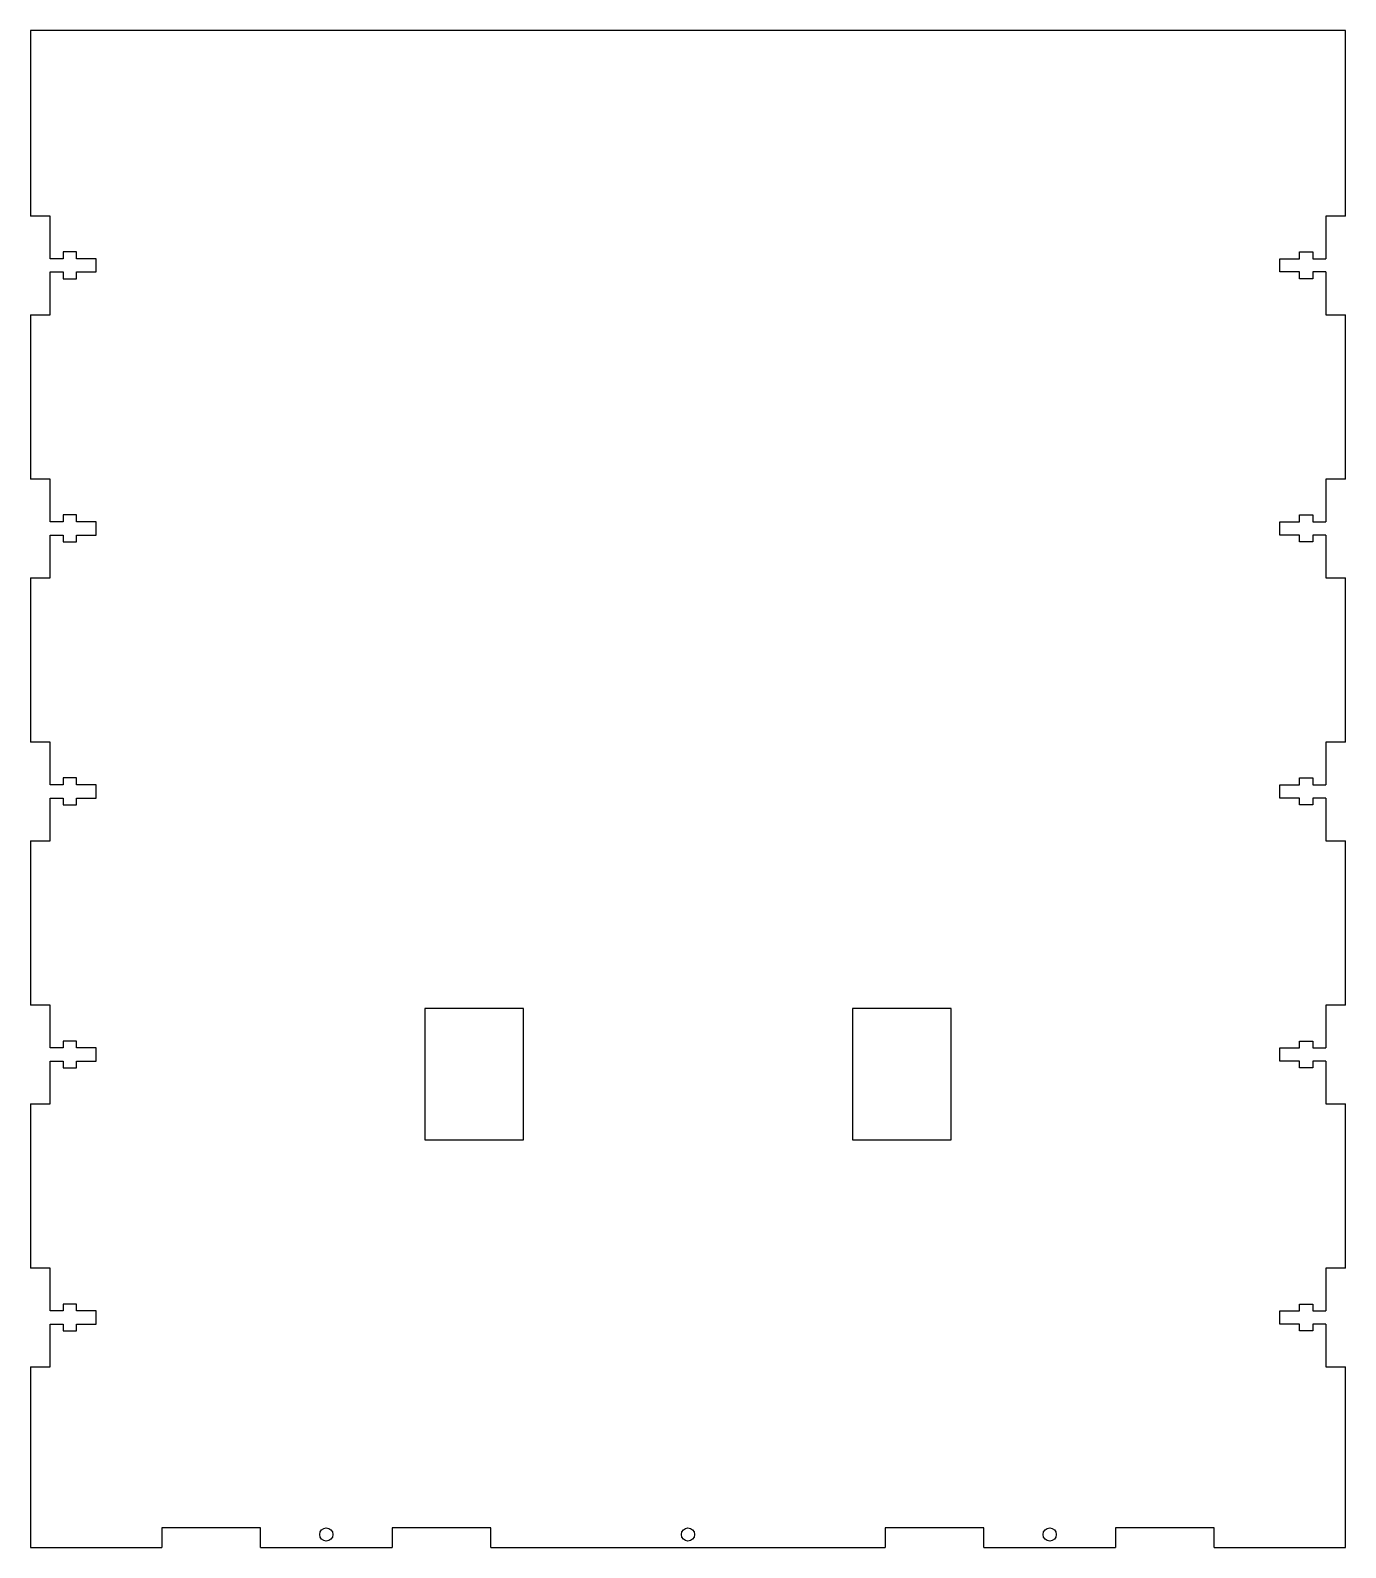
# Model space of a CAD drawing. Header units: millimetres. Extents: x 0 to 200, y 0 to 231.
import ezdxf

# ---------------------------------------------------------------- set-up
doc = ezdxf.new("R2010")
doc.units = ezdxf.units.MM

msp = doc.modelspace()

# ---------------------------------------------------------------- linework, layer by layer
at = {"color": 7, "linetype": 'Continuous', "lineweight": 25}
for p, q in [((0, 230.75), (0, 202.5)), ((200, 230.75), (0, 230.75)), ((200, 202.5), (200, 230.75)), ((3, 202.5), (0, 202.5)), ((3, 196), (3, 202.5)), ((200, 202.5), (197, 202.5)), ((197, 202.5), (197, 196)), ((7, 197.05), (5, 197.05)), ((5, 197.05), (5, 196)), ((7, 196), (7, 197.05)), ((193, 197.05), (195, 197.05)), ((193, 196), (193, 197.05)), ((195, 197.05), (195, 196)), ((5, 196), (3, 196)), ((3, 187.5), (3, 194)), ((3, 194), (5, 194)), ((5, 194), (5, 192.95)), ((10, 196), (7, 196)), ((7, 192.95), (7, 194)), ((7, 194), (10, 194)), ((10, 194), (10, 196)), ((190, 196), (193, 196)), ((190, 194), (190, 196)), ((193, 194), (190, 194)), ((193, 192.95), (193, 194)), ((195, 196), (197, 196)), ((195, 194), (195, 192.95)), ((197, 194), (195, 194)), ((197, 194), (197, 187.5)), ((5, 192.95), (7, 192.95)), ((195, 192.95), (193, 192.95)), ((0, 187.5), (0, 162.5)), ((0, 187.5), (3, 187.5)), ((197, 187.5), (200, 187.5)), ((200, 162.5), (200, 187.5)), ((3, 162.5), (0, 162.5)), ((3, 156), (3, 162.5)), ((200, 162.5), (197, 162.5)), ((197, 162.5), (197, 156)), ((7, 157.05), (5, 157.05)), ((5, 157.05), (5, 156)), ((7, 156), (7, 157.05)), ((193, 157.05), (195, 157.05)), ((193, 156), (193, 157.05)), ((195, 157.05), (195, 156)), ((5, 156), (3, 156)), ((10, 156), (7, 156)), ((10, 154), (10, 156)), ((190, 156), (193, 156)), ((190, 154), (190, 156)), ((195, 156), (197, 156)), ((3, 147.5), (3, 154)), ((3, 154), (5, 154)), ((5, 154), (5, 152.95)), ((5, 152.95), (7, 152.95)), ((7, 152.95), (7, 154)), ((7, 154), (10, 154)), ((193, 154), (190, 154)), ((193, 152.95), (193, 154)), ((195, 152.95), (193, 152.95)), ((195, 154), (195, 152.95)), ((197, 154), (195, 154)), ((197, 154), (197, 147.5)), ((0, 147.5), (0, 122.5)), ((0, 147.5), (3, 147.5)), ((197, 147.5), (200, 147.5)), ((200, 122.5), (200, 147.5)), ((3, 122.5), (0, 122.5)), ((3, 116), (3, 122.5)), ((200, 122.5), (197, 122.5)), ((197, 122.5), (197, 116)), ((5, 116), (3, 116)), ((7, 117.05), (5, 117.05)), ((5, 117.05), (5, 116)), ((7, 116), (7, 117.05)), ((10, 116), (7, 116)), ((10, 114), (10, 116)), ((190, 116), (193, 116)), ((190, 114), (190, 116)), ((193, 117.05), (195, 117.05)), ((193, 116), (193, 117.05)), ((195, 117.05), (195, 116)), ((195, 116), (197, 116)), ((3, 107.5), (3, 114)), ((3, 114), (5, 114)), ((5, 114), (5, 112.95)), ((7, 112.95), (7, 114)), ((7, 114), (10, 114)), ((193, 114), (190, 114)), ((193, 112.95), (193, 114)), ((195, 114), (195, 112.95)), ((197, 114), (195, 114)), ((197, 114), (197, 107.5)), ((5, 112.95), (7, 112.95)), ((195, 112.95), (193, 112.95)), ((0, 107.5), (0, 82.5)), ((0, 107.5), (3, 107.5)), ((197, 107.5), (200, 107.5)), ((200, 82.5), (200, 107.5)), ((3, 82.5), (0, 82.5)), ((3, 76), (3, 82.5)), ((75, 82), (60, 82)), ((60, 82), (60, 62)), ((75, 62), (75, 82)), ((140, 82), (125, 82)), ((125, 82), (125, 62)), ((140, 62), (140, 82)), ((200, 82.5), (197, 82.5)), ((197, 82.5), (197, 76)), ((7, 77.05), (5, 77.05)), ((5, 77.05), (5, 76)), ((7, 76), (7, 77.05)), ((193, 77.05), (195, 77.05)), ((193, 76), (193, 77.05)), ((195, 77.05), (195, 76)), ((5, 76), (3, 76)), ((3, 67.5), (3, 74)), ((3, 74), (5, 74)), ((5, 74), (5, 72.95)), ((10, 76), (7, 76)), ((7, 72.95), (7, 74)), ((7, 74), (10, 74)), ((10, 74), (10, 76)), ((190, 76), (193, 76)), ((190, 74), (190, 76)), ((193, 74), (190, 74)), ((193, 72.95), (193, 74)), ((195, 76), (197, 76)), ((195, 74), (195, 72.95)), ((197, 74), (195, 74)), ((197, 74), (197, 67.5)), ((5, 72.95), (7, 72.95)), ((195, 72.95), (193, 72.95)), ((0, 67.5), (0, 42.5)), ((0, 67.5), (3, 67.5)), ((197, 67.5), (200, 67.5)), ((200, 42.5), (200, 67.5)), ((60, 62), (75, 62)), ((125, 62), (140, 62)), ((3, 42.5), (0, 42.5)), ((3, 36), (3, 42.5)), ((200, 42.5), (197, 42.5)), ((197, 42.5), (197, 36)), ((7, 37.05), (5, 37.05)), ((5, 37.05), (5, 36)), ((7, 36), (7, 37.05)), ((193, 37.05), (195, 37.05)), ((193, 36), (193, 37.05)), ((195, 37.05), (195, 36)), ((5, 36), (3, 36)), ((10, 36), (7, 36)), ((10, 34), (10, 36)), ((190, 36), (193, 36)), ((190, 34), (190, 36)), ((195, 36), (197, 36)), ((3, 27.5), (3, 34)), ((3, 34), (5, 34)), ((5, 34), (5, 32.95)), ((5, 32.95), (7, 32.95)), ((7, 32.95), (7, 34)), ((7, 34), (10, 34)), ((193, 34), (190, 34)), ((193, 32.95), (193, 34)), ((195, 32.95), (193, 32.95)), ((195, 34), (195, 32.95)), ((197, 34), (195, 34)), ((197, 34), (197, 27.5)), ((0, 27.5), (0, 0)), ((0, 27.5), (3, 27.5)), ((197, 27.5), (200, 27.5)), ((200, 0), (200, 27.5)), ((35, 3), (20, 3)), ((20, 3), (20, 0)), ((35, 0), (35, 3)), ((70, 3), (55, 3)), ((55, 3), (55, 0)), ((70, 0), (70, 3)), ((145, 3), (130, 3)), ((130, 3), (130, 0)), ((145, 0), (145, 3)), ((180, 3), (165, 3)), ((165, 3), (165, 0)), ((180, 0), (180, 3)), ((0, 0), (20, 0)), ((35, 0), (55, 0)), ((70, 0), (130, 0)), ((145, 0), (165, 0)), ((180, 0), (200, 0))]:
    msp.add_line(p, q, dxfattribs=at)
for centre in [(45, 2), (100, 2), (155, 2)]:
    msp.add_circle(centre, 1, dxfattribs=at)

doc.saveas('drawing.dxf')
